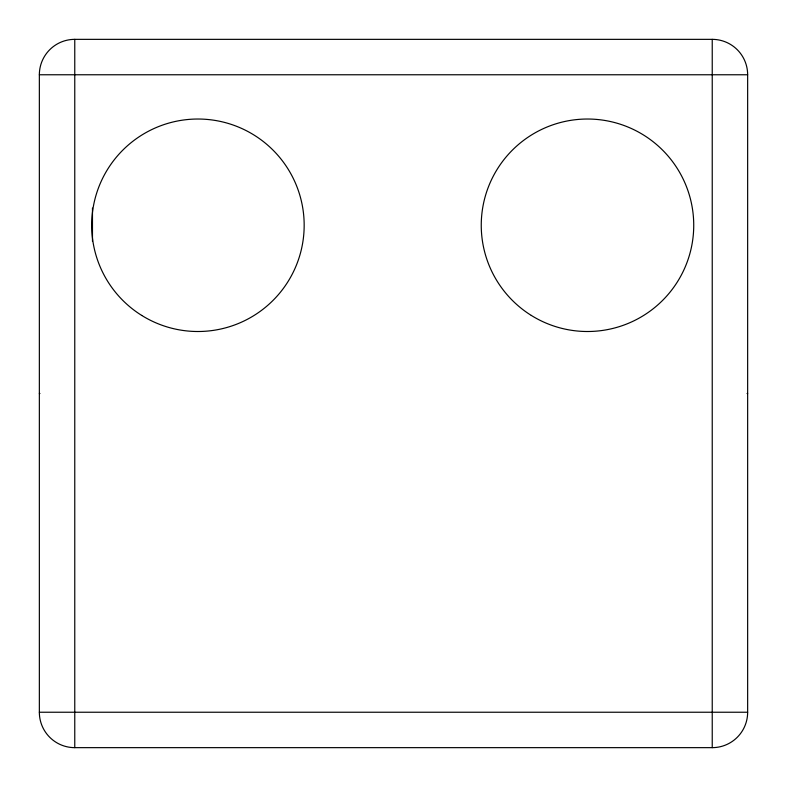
<?xml version="1.0" encoding="UTF-8"?>
<svg xmlns="http://www.w3.org/2000/svg" width="787" height="787" viewBox="0 0 787 787"><rect width="100%" height="100%" fill="white"/><g stroke="black" fill="none" stroke-linecap="round" stroke-linejoin="round"><path stroke-width="1.18" d="M74.765 39.35L712.235 39.35A35.415 35.415 0 0 1 747.65 74.765L747.65 712.235A35.415 35.415 0 0 1 712.235 747.65L74.765 747.65A35.415 35.415 0 0 1 39.35 712.235L39.35 74.765A35.415 35.415 0 0 1 74.765 39.35L74.765 747.65M39.35 74.765L747.65 74.765M39.35 393.5L39.94 393.5M747.06 393.5L747.65 393.5M39.35 712.235L747.65 712.235M712.235 39.35L712.235 747.65M92.472 208.063L92.472 241.324M141.729 315.43A106.245 106.245 0 0 0 304.107 228.86A106.245 106.245 0 0 0 147.936 131.518A106.245 106.245 0 0 0 141.729 315.43M531.294 315.43A106.245 106.245 0 0 0 693.672 228.86A106.245 106.245 0 0 0 537.501 131.518A106.245 106.245 0 0 0 531.294 315.43"/></g></svg>
